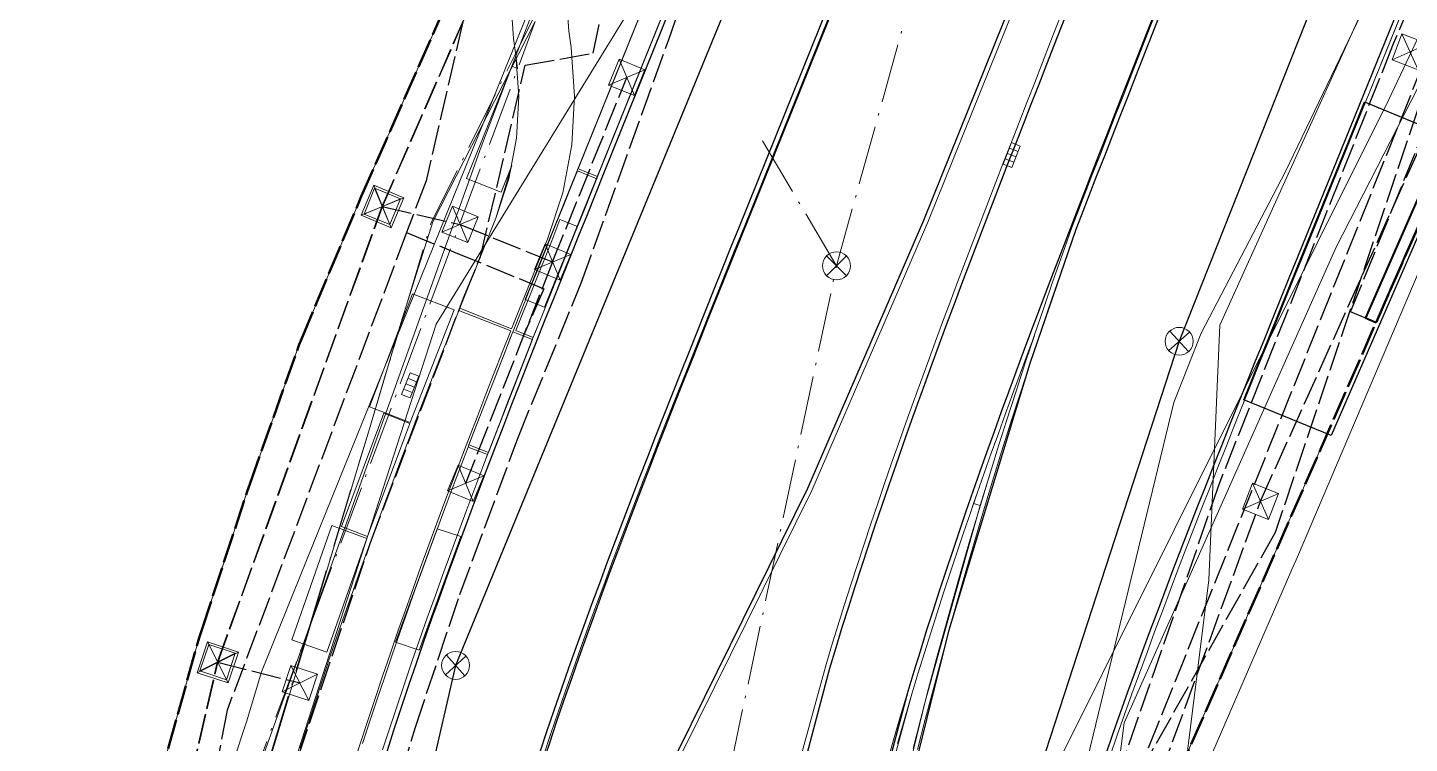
# Model space of a CAD drawing. Header units: metres. Extents: x 105014 to 106600, y 111320 to 118425.
# Drawn here: x 106062.6 to 106122.1, y 115936.3 to 115967.1 of the extents above; entities that cross this region are included whole.
import ezdxf

# ---------------------------------------------------------------- set-up
doc = ezdxf.new("R2010")
doc.units = ezdxf.units.M
doc.linetypes.add('DASHDOT', pattern=[3.556, 2.54, -0.508, 0, -0.508])
doc.linetypes.add('DASHED', pattern=[1.524, 1.27, -0.254])
for name, color, linetype, lineweight in [('00-BASE-LIMITE', 7, 'DASHED', 50), ('00-BASE-UE', 42, 'DASHED', 25), ('10-PAV-CALZADA-BRT', 12, 'CONTINUOUS', 30), ('10-PAV-CALZADA-MIXTA', 8, 'CONTINUOUS', 30), ('10-PAV-CICLORUTA', 76, 'CONTINUOUS', 18), ('10-PAV-PARADERO', 30, 'CONTINUOUS', 30), ('10-PAV-SARDINEL', 252, 'CONTINUOUS', 13), ('20-EP-ZONA-DURA', 253, 'CONTINUOUS', 13), ('20-EP-ZONA-VERDE', 84, 'CONTINUOUS', 13), ('30-RED-ENEL-NODOS', 11, 'CONTINUOUS', 13), ('30-RED-ENEL-PROY', 1, 'DASHED', 25), ('30-RED-ETB-EXIST', 145, 'CONTINUOUS', 13), ('30-RED-ETB-PROY', 5, 'DASHED', 25), ('30-RED-MOVISTAR-CAMARA', 141, 'CONTINUOUS', 13), ('30-RED-MOVISTAR-PROY', 4, 'DASHED', 25), ('30-RED-VANTI-EXIST', 52, 'CONTINUOUS', 13), ('30-RED-VANTI-PROY', 2, 'DASHED', 25), ('30-RED-VANTI-RETIRO', 8, 'DASHDOT', 13), ('35-RH-ACUE-MENOR-EXIST', 151, 'CONTINUOUS', 13), ('35-RH-ACUE-MENOR-PROY', 5, 'DASHED', 25), ('35-RH-PLUV-COLECTOR', 96, 'CONTINUOUS', 30), ('35-RH-PLUV-NODOS', 94, 'CONTINUOUS', 13), ('35-RH-PLUV-RETIRO', 8, 'DASHDOT', 13), ('35-RH-SUDS-ZONAS', 92, 'CONTINUOUS', 20), ('50-EST-MURO-CONTENCION', 34, 'CONTINUOUS', 40), ('50-EST-MURO-EJE', 32, 'DASHED', 25), ('60-PREDIAL-LOTE', 42, 'CONTINUOUS', 13)]:
    doc.layers.add(name, color=color, linetype=linetype, lineweight=lineweight)

# ---------------------------------------------------------------- blocks, each defined once
blk = doc.blocks.new('CAJA_ENEL')
for p, q in [((-0.6, -0.6), (0.6, 0.6)), ((-0.6, 0.6), (0.6, -0.6))]:
    blk.add_line(p, q)
blk.add_lwpolyline([(-0.6, -0.6), (0.6, -0.6), (0.6, 0.6), (-0.6, 0.6)], close=True)
blk = doc.blocks.new('CAM_MOV_CS_276')
for p, q in [((-0.7, -0.7), (0.7, 0.7)), ((-0.7, 0.7), (0.7, -0.7))]:
    blk.add_line(p, q)
blk.add_lwpolyline([(-0.7, -0.7), (0.7, -0.7), (0.7, 0.7), (-0.7, 0.7)], close=True)
blk = doc.blocks.new('SUMIDERO')
for p, q in [((-0.25, -0.2), (-0.25, 0.2)), ((0, -0.2), (0, 0.2)), ((0.25, -0.2), (0.25, 0.2))]:
    blk.add_line(p, q)
blk.add_lwpolyline([(-0.5, -0.2), (0.5, -0.2), (0.5, 0.2), (-0.5, 0.2)], close=True)
blk = doc.blocks.new('POZO_PLUV')
for p, q in [((-0.42, -0.42), (0.42, 0.42)), ((-0.42, 0.42), (0.42, -0.42))]:
    blk.add_line(p, q)
blk.add_circle((0, 0), 0.6)

msp = doc.modelspace()

# ---------------------------------------------------------------- linework, layer by layer
at = {"layer": '00-BASE-LIMITE'}
for points in [[(106132.1661, 115980.7069), (106109.7949, 115929.7165), (106109.0697, 115924.9863), (106107.1679, 115912.0531), (106105.6457, 115901.6329), (106104.5351, 115893.9651)], [(106062.6313, 115898.2489), (106062.9301, 115903.0877), (106062.9839, 115903.9587), (106063.1015, 115905.1367), (106063.6523, 115910.6495), (106063.7807, 115911.5151), (106064.7639, 115918.1403), (106064.8931, 115918.8273), (106064.8951, 115918.8379), (106065.9967, 115924.6947), (106066.1221, 115925.3155), (106066.6501, 115927.9293), (106066.7769, 115928.4613), (106068.1427, 115934.1931), (106068.2655, 115934.6321), (106070.0045, 115940.8433), (106070.1215, 115941.1991), (106072.0759, 115947.1421), (106072.1843, 115947.4481), (106074.3105, 115953.4487), (106074.4111, 115953.6887), (106076.8913, 115959.6041), (106076.9811, 115959.8075), (106080.9231, 115968.7375)]]:
    msp.add_lwpolyline(points, dxfattribs=at)
at = {"layer": '00-BASE-UE'}
for points in [[(106132.1661, 115980.7069), (106109.7949, 115929.7165), (106109.0697, 115924.9863), (106107.1679, 115912.0531), (106105.6457, 115901.6329), (106104.5351, 115893.9651)], [(106062.6313, 115898.2489), (106062.9301, 115903.0877), (106062.9839, 115903.9587), (106063.1015, 115905.1367), (106063.6523, 115910.6495), (106063.7807, 115911.5151), (106064.7639, 115918.1403), (106064.8931, 115918.8273), (106064.8951, 115918.8379), (106065.9967, 115924.6947), (106066.1221, 115925.3155), (106066.6501, 115927.9293), (106066.7769, 115928.4613), (106068.1427, 115934.1931), (106068.2655, 115934.6321), (106070.0045, 115940.8433), (106070.1215, 115941.1991), (106072.0759, 115947.1421), (106072.1843, 115947.4481), (106074.3105, 115953.4487), (106074.4111, 115953.6887), (106076.8913, 115959.6041), (106076.9811, 115959.8075), (106080.9231, 115968.7375)]]:
    msp.add_lwpolyline(points, dxfattribs=at)
at = {"layer": '10-PAV-CALZADA-BRT'}
for points in [[(106084.7771, 115935.4153), (106085.0837, 115936.3393), (106085.3949, 115937.2613), (106085.7099, 115938.1809), (106086.0287, 115939.0987), (106086.3513, 115940.0145), (106086.6775, 115940.9283), (106087.0069, 115941.8401), (106087.3393, 115942.7501), (106087.6747, 115943.6585), (106088.0129, 115944.5649), (106088.3535, 115945.4697), (106088.6965, 115946.3729), (106089.0417, 115947.2747), (106089.3891, 115948.1747), (106089.7381, 115949.0735), (106090.0889, 115949.9709), (106090.4411, 115950.8669), (106090.7947, 115951.7617), (106091.1495, 115952.6553), (106091.5051, 115953.5479), (106091.8609, 115954.4377), (106092.2181, 115955.3287), (106092.5757, 115956.2185), (106092.9335, 115957.1077), (106093.2915, 115957.9961), (106093.6493, 115958.8837), (106106.7909, 115991.4763)], [(106113.2829, 115988.8587), (106101.1573, 115958.7857), (106096.1694, 115947.2644), (106090.6049, 115936.0103), (106087.9031, 115930.358), (106085.6452, 115924.5142), (106083.8448, 115918.5136), (106082.5125, 115912.3921), (106080.9721, 115901.9025), (106080.8673, 115900.9519), (106080.7681, 115900.0007), (106080.6741, 115899.0489)], [(106094.3588, 115929.1052), (106097.1315, 115939.5477), (106097.3975, 115940.4277), (106097.6683, 115941.3063), (106097.9431, 115942.1835), (106098.2225, 115943.0595), (106098.5057, 115943.9341), (106098.7929, 115944.8075), (106099.0839, 115945.6795), (106099.3785, 115946.5505), (106099.6765, 115947.4201), (106099.9779, 115948.2887), (106100.2823, 115949.1561), (106100.5897, 115950.0225), (106100.9001, 115950.8879), (106101.2131, 115951.7525), (106101.5287, 115952.6159), (106101.8465, 115953.4785), (106102.1667, 115954.3403), (106102.4889, 115955.2015), (106102.8129, 115956.0617), (106103.1389, 115956.9213), (106103.4665, 115957.7805), (106103.7955, 115958.6389), (106104.1259, 115959.4969), (106104.4573, 115960.3543), (106104.7899, 115961.2115), (106105.1235, 115962.0681), (106105.4577, 115962.9247), (106105.7925, 115963.7809), (106106.1277, 115964.6369), (106106.4631, 115965.4929), (106106.7989, 115966.3487), (106113.9284, 115984.5251)], [(106117.3135, 115983.5703), (106110.0573, 115965.0707), (106109.7217, 115964.2155), (106109.3867, 115963.3607), (106109.0521, 115962.5063), (106108.7181, 115961.6523), (106108.3851, 115960.7987), (106108.0523, 115959.9435), (106107.7211, 115959.0901), (106107.3913, 115958.2369), (106107.0627, 115957.3837), (106106.7357, 115956.5307), (106106.4103, 115955.6775), (106106.0869, 115954.8243), (106105.7655, 115953.9711), (106105.4461, 115953.1177), (106105.1291, 115952.2641), (106104.8143, 115951.4103), (106104.5023, 115950.5561), (106104.1929, 115949.7015), (106103.8863, 115948.8467), (106103.5829, 115947.9913), (106103.2823, 115947.1355), (106102.9853, 115946.2793), (106102.6917, 115945.4223), (106102.4017, 115944.5649), (106102.1153, 115943.7069), (106101.8329, 115942.8481), (106101.5545, 115941.9887), (106101.2803, 115941.1285), (106101.0105, 115940.2677), (106100.7451, 115939.4061), (106100.4831, 115938.5393), (106097.7678, 115928.3123)]]:
    msp.add_lwpolyline(points, dxfattribs=at)
at = {"layer": '10-PAV-CALZADA-MIXTA'}
for points in [[(106094.3941, 115898.9285), (106094.4955, 115899.8909), (106095.7386, 115909.8456), (106097.3627, 115919.7453), (106099.3655, 115929.5753), (106102.2682, 115941.1893), (106105.7413, 115952.6457), (106107.7275, 115958.4137), (106107.9543, 115958.9999), (106108.2853, 115959.8531), (106108.6181, 115960.7079), (106108.9511, 115961.5613), (106109.2849, 115962.4153), (106109.6195, 115963.2695), (106109.9545, 115964.1241), (106110.2899, 115964.9795), (106121.8467, 115994.4429)], [(106078.0863, 115935.9691), (106078.3959, 115936.9201), (106078.7099, 115937.8683), (106079.0281, 115938.8137), (106079.3503, 115939.7565), (106079.6765, 115940.6969), (106080.0063, 115941.6345), (106080.3395, 115942.5697), (106080.6759, 115943.5023), (106081.0153, 115944.4327), (106081.3575, 115945.3607), (106081.7025, 115946.2863), (106082.0499, 115947.2097), (106082.3997, 115948.1311), (106082.7513, 115949.0503), (106083.1051, 115949.9673), (106083.4603, 115950.8827), (106083.8173, 115951.7959), (106084.1755, 115952.7073), (106084.5347, 115953.6171), (106084.8951, 115954.5251), (106085.2563, 115955.4315), (106085.6169, 115956.3335), (106085.9791, 115957.2373), (106086.3419, 115958.1399), (106086.7045, 115959.0411), (106087.0671, 115959.9409), (106087.4295, 115960.8395), (106100.6241, 115993.5643)], [(106106.4207, 115991.2271), (106093.2261, 115958.5025), (106092.8641, 115957.6051), (106092.5025, 115956.7073), (106092.1411, 115955.8097), (106091.7803, 115954.9117), (106091.4203, 115954.0135), (106091.0611, 115953.1149), (106090.7029, 115952.2159), (106090.3459, 115951.3163), (106089.9903, 115950.4163), (106089.6365, 115949.5155), (106089.2841, 115948.6141), (106088.9339, 115947.7121), (106088.5857, 115946.8091), (106088.2399, 115945.9053), (106087.8965, 115945.0005), (106087.5557, 115944.0947), (106087.2179, 115943.1879), (106086.8829, 115942.2801), (106086.5511, 115941.3709), (106086.2229, 115940.4605), (106085.8981, 115939.5489), (106085.5771, 115938.6359), (106085.2599, 115937.7217), (106084.9469, 115936.8059), (106084.6381, 115935.8887)], [(106128.7491, 115985.5289), (106117.2409, 115957.2037), (106116.8771, 115956.3083), (106116.5139, 115955.4137), (106116.1515, 115954.5201), (106115.7899, 115953.6273), (106115.4295, 115952.7355), (106115.0691, 115951.8411), (106114.7111, 115950.9501), (106114.3547, 115950.0595), (106113.9999, 115949.1697), (106113.6473, 115948.2803), (106113.2965, 115947.3913), (106112.9479, 115946.5025), (106112.6017, 115945.6143), (106112.2581, 115944.7261), (106111.9173, 115943.8383), (106111.5793, 115942.9505), (106111.2441, 115942.0627), (106110.9123, 115941.1751), (106110.5837, 115940.2875), (106110.2587, 115939.3997), (106109.9373, 115938.5119), (106109.6197, 115937.6239), (106109.3061, 115936.7357), (106108.9967, 115935.8473)]]:
    msp.add_lwpolyline(points, dxfattribs=at)
at = {"layer": '10-PAV-CICLORUTA'}
for points in [[(106085.7839, 115968.7053), (106085.9107, 115966.9205), (106086.0079, 115966.2091), (106086.1566, 115964.1207), (106086.0348, 115962.0304), (106085.6444, 115959.9733), (106084.9919, 115957.9837), (106083.4443, 115954.1267), (106082.3289, 115954.5693), (106081.2135, 115955.0121), (106082.7645, 115958.8775), (106083.3203, 115960.5725), (106083.6529, 115962.3249), (106083.7567, 115964.1055), (106083.6299, 115965.8843), (106083.5329, 115966.5957), (106083.3841, 115968.6907)], [(106074.3493, 115936.1025), (106074.6601, 115937.0747), (106074.9755, 115938.0433), (106075.2951, 115939.0085), (106075.6189, 115939.9703), (106075.9465, 115940.9287), (106076.2779, 115941.8839), (106076.6125, 115942.8357), (106076.9507, 115943.7845), (106077.2917, 115944.7301), (106077.6357, 115945.6725), (106077.9821, 115946.6121), (106078.3311, 115947.5487), (106078.6823, 115948.4823), (106079.0357, 115949.4131), (106079.3907, 115950.3411), (106079.7477, 115951.2665), (106080.1059, 115952.1893), (106080.4653, 115953.1095), (106080.8261, 115954.0271), (106081.1767, 115954.9191), (106083.4073, 115954.0337), (106083.4073, 115954.0337), (106083.0591, 115953.1473), (106082.6999, 115952.2337), (106082.3423, 115951.3181), (106081.9859, 115950.4005), (106081.6313, 115949.4805), (106081.2783, 115948.5583), (106080.9275, 115947.6339), (106080.5787, 115946.7071), (106080.2325, 115945.7777), (106079.8887, 115944.8459), (106079.5477, 115943.9117), (106079.2099, 115942.9745), (106078.8751, 115942.0349), (106078.5437, 115941.0925), (106078.2159, 115940.1473), (106077.8917, 115939.1993), (106077.5715, 115938.2483), (106077.2557, 115937.2945), (106076.9443, 115936.3377), (106076.6373, 115935.3777)]]:
    msp.add_lwpolyline(points, dxfattribs=at)
at = {"layer": '10-PAV-PARADERO'}
msp.add_lwpolyline([(106118.697, 115949.5409), (106114.9339, 115951.0695), (106117.2342, 115956.7573), (106119.4583, 115962.2317), (106120.1286, 115963.8813), (106124.2157, 115962.1947), (106123.7132, 115961.0623), (106118.697, 115949.5409)], close=True, dxfattribs=at)
at = {"layer": '10-PAV-SARDINEL'}
for points in [[(106121.661, 115994.517), (106110.1037, 115965.0525), (106109.7683, 115964.1971), (106109.4333, 115963.3425), (106109.0987, 115962.4882), (106108.7648, 115961.6341), (106108.4318, 115960.7806), (106108.0989, 115959.9256), (106107.7678, 115959.0722), (106107.541, 115958.4859), (106107.5394, 115958.4814), (106107.13, 115957.3307), (106106.7266, 115956.1782), (106106.3291, 115955.0236), (106105.9373, 115953.867), (106105.9143, 115953.7981), (106105.6335, 115953.0479), (106105.3167, 115952.1947), (106105.0021, 115951.3414), (106104.6903, 115950.4878), (106104.3811, 115949.6337), (106104.0747, 115948.7795), (106103.7715, 115947.9247), (106103.4712, 115947.0696), (106103.1744, 115946.2142), (106102.8811, 115945.3579), (106102.5913, 115944.5012), (106102.3052, 115943.644), (106102.0231, 115942.7861), (106101.745, 115941.9276), (106101.471, 115941.0683), (106101.2015, 115940.2084), (106100.9364, 115939.3477), (106100.6747, 115938.482), (106100.3535, 115937.396), (106100.0397, 115936.3078)], [(106100.7134, 115936.0944), (106101.0433, 115937.3842), (106101.3803, 115938.6722), (106101.7244, 115939.9584), (106102.0755, 115941.2426), (106102.4337, 115942.5249), (106102.7989, 115943.8052), (106103.1711, 115945.0835), (106103.5503, 115946.3597), (106103.9366, 115947.6338), (106104.3298, 115948.9058), (106104.7301, 115950.1756), (106105.1373, 115951.4431), (106105.5514, 115952.7084), (106105.9373, 115953.867), (106106.3291, 115955.0236), (106106.7266, 115956.1782), (106107.13, 115957.3307), (106107.5394, 115958.4814), (106107.541, 115958.4859), (106107.7678, 115959.0722), (106108.0989, 115959.9256), (106108.4318, 115960.7806), (106108.7648, 115961.6341), (106109.0987, 115962.4882), (106109.4333, 115963.3425), (106109.7683, 115964.1971), (106110.1037, 115965.0525), (106121.661, 115994.517)], [(106121.8467, 115994.4429), (106110.2899, 115964.9795), (106109.9545, 115964.1241), (106109.6195, 115963.2695), (106109.2849, 115962.4153), (106108.9511, 115961.5613), (106108.6181, 115960.7079), (106108.2853, 115959.8531), (106107.9543, 115958.9999), (106107.7275, 115958.4137), (106107.3186, 115957.2641), (106106.9155, 115956.1125), (106106.5183, 115954.9589), (106106.1269, 115953.8033), (106105.7413, 115952.6457), (106105.3275, 115951.3814), (106104.9206, 115950.1149), (106104.5207, 115948.8462), (106104.1278, 115947.5752), (106103.7419, 115946.3022), (106103.3629, 115945.027), (106102.991, 115943.7498), (106102.6261, 115942.4705), (106102.2682, 115941.1893), (106101.9174, 115939.9061), (106101.5736, 115938.6211), (106101.2369, 115937.3341), (106100.9072, 115936.0453)], [(106077.896, 115936.0305), (106078.2059, 115936.9825), (106078.5202, 115937.9317), (106078.8387, 115938.878), (106079.1612, 115939.8216), (106079.4877, 115940.7629), (106079.8178, 115941.7013), (106080.1513, 115942.6372), (106080.4879, 115943.5706), (106080.8276, 115944.5016), (106081.17, 115945.4303), (106081.5152, 115946.3565), (106081.8628, 115947.2804), (106082.2128, 115948.2024), (106082.5646, 115949.1221), (106082.9186, 115950.0395), (106083.2739, 115950.9553), (106083.6311, 115951.8689), (106083.9895, 115952.7806), (106084.3488, 115953.6907), (106084.7093, 115954.599), (106085.0706, 115955.5056), (106085.4313, 115956.4078), (106085.7935, 115957.3118), (106086.1564, 115958.2146), (106086.519, 115959.1159), (106086.8816, 115960.0157), (106087.244, 115960.9143), (106100.4386, 115993.6391)], [(106100.6241, 115993.5643), (106087.4295, 115960.8395), (106087.0671, 115959.9409), (106086.7045, 115959.0411), (106086.3419, 115958.1399), (106085.9791, 115957.2373), (106085.6169, 115956.3335), (106085.2563, 115955.4315), (106084.8951, 115954.5251), (106084.5347, 115953.6171), (106084.1755, 115952.7073), (106083.8173, 115951.7959), (106083.4603, 115950.8827), (106083.1051, 115949.9673), (106082.7513, 115949.0503), (106082.3997, 115948.1311), (106082.0499, 115947.2097), (106081.7025, 115946.2863), (106081.3575, 115945.3607), (106081.0153, 115944.4327), (106080.6759, 115943.5023), (106080.3395, 115942.5697), (106080.0063, 115941.6345), (106079.6765, 115940.6969), (106079.3503, 115939.7565), (106079.0281, 115938.8137), (106078.7099, 115937.8683), (106078.3959, 115936.9201), (106078.0863, 115935.9691)], [(106106.7909, 115991.4763), (106093.6493, 115958.8837), (106093.2915, 115957.9961), (106092.9335, 115957.1077), (106092.5757, 115956.2185), (106092.2181, 115955.3287), (106091.8609, 115954.4377), (106091.5051, 115953.5479), (106091.1495, 115952.6553), (106090.7947, 115951.7617), (106090.4411, 115950.8669), (106090.0889, 115949.9709), (106089.7381, 115949.0735), (106089.3891, 115948.1747), (106089.0417, 115947.2747), (106088.6965, 115946.3729), (106088.3535, 115945.4697), (106088.0129, 115944.5649), (106087.6747, 115943.6585), (106087.3393, 115942.7501), (106087.0069, 115941.8401), (106086.6775, 115940.9283), (106086.3513, 115940.0145), (106086.0287, 115939.0987), (106085.7099, 115938.1809), (106085.3949, 115937.2613), (106085.0837, 115936.3393), (106084.7771, 115935.4153)], [(106084.6381, 115935.8887), (106084.9469, 115936.8059), (106085.2599, 115937.7217), (106085.5771, 115938.6359), (106085.8981, 115939.5489), (106086.2229, 115940.4605), (106086.5511, 115941.3709), (106086.8829, 115942.2801), (106087.2179, 115943.1879), (106087.5557, 115944.0947), (106087.8965, 115945.0005), (106088.2399, 115945.9053), (106088.5857, 115946.8091), (106088.9339, 115947.7121), (106089.2841, 115948.6141), (106089.6365, 115949.5155), (106089.9903, 115950.4163), (106090.3459, 115951.3163), (106090.7029, 115952.2159), (106091.0611, 115953.1149), (106091.4203, 115954.0135), (106091.7803, 115954.9117), (106092.1411, 115955.8097), (106092.5025, 115956.7073), (106092.8641, 115957.6051), (106093.2261, 115958.5025), (106106.4207, 115991.2271)], [(106084.8278, 115935.8254), (106085.1363, 115936.7417), (106085.449, 115937.6566), (106085.7659, 115938.57), (106086.0867, 115939.4822), (106086.4112, 115940.3931), (106086.7391, 115941.3027), (106087.0707, 115942.2112), (106087.4054, 115943.1184), (106087.743, 115944.0246), (106088.0836, 115944.9298), (106088.4268, 115945.8341), (106088.7724, 115946.7374), (106089.1204, 115947.6399), (106089.4705, 115948.5415), (106089.8228, 115949.4426), (106090.1764, 115950.343), (106090.5319, 115951.2427), (106090.8888, 115952.142), (106091.2469, 115953.0408), (106091.606, 115953.9392), (106091.9659, 115954.8372), (106092.3267, 115955.7351), (106092.688, 115956.6326), (106093.0496, 115957.5304), (106093.4116, 115958.4277), (106106.6062, 115991.1523)], [(106106.6062, 115991.1523), (106093.4116, 115958.4277), (106093.0496, 115957.5304), (106092.688, 115956.6326), (106092.3267, 115955.7351), (106091.9659, 115954.8372), (106091.606, 115953.9392), (106091.2469, 115953.0408), (106090.8888, 115952.142), (106090.5319, 115951.2427), (106090.1764, 115950.343), (106089.8228, 115949.4426), (106089.4705, 115948.5415), (106089.1204, 115947.6399), (106088.7724, 115946.7374), (106088.4268, 115945.8341), (106088.0836, 115944.9298), (106087.743, 115944.0246), (106087.4054, 115943.1184), (106087.0707, 115942.2112), (106086.7391, 115941.3027), (106086.4112, 115940.3931), (106086.0867, 115939.4822), (106085.7659, 115938.57), (106085.449, 115937.6566), (106085.1363, 115936.7417), (106084.8278, 115935.8254)], [(106108.9967, 115935.8473), (106109.3061, 115936.7357), (106109.6197, 115937.6239), (106109.9373, 115938.5119), (106110.2587, 115939.3997), (106110.5837, 115940.2875), (106110.9123, 115941.1751), (106111.2441, 115942.0627), (106111.5793, 115942.9505), (106111.9173, 115943.8383), (106112.2581, 115944.7261), (106112.6017, 115945.6143), (106112.9479, 115946.5025), (106113.2965, 115947.3913), (106113.6473, 115948.2803), (106113.9999, 115949.1697), (106114.3547, 115950.0595), (106114.7111, 115950.9501), (106115.0691, 115951.8411), (106115.4295, 115952.7355), (106115.7899, 115953.6273), (106116.1515, 115954.5201), (106116.5139, 115955.4137), (106116.8771, 115956.3083), (106117.2409, 115957.2037), (106128.7491, 115985.5289)], [(106128.934, 115985.4526), (106117.4262, 115957.1284), (106117.0624, 115956.2331), (106116.6992, 115955.3385), (106116.3369, 115954.445), (106115.9753, 115953.5523), (106115.615, 115952.6607), (106115.2547, 115951.7665), (106114.8968, 115950.8757), (106114.5405, 115949.9853), (106114.1858, 115949.0958), (106113.8333, 115948.2068), (106113.4826, 115947.3181), (106113.1342, 115946.4297), (106112.7881, 115945.5419), (106112.4447, 115944.6542), (106112.1041, 115943.7669), (106111.7663, 115942.8796), (106111.4313, 115941.9924), (106111.0998, 115941.1054), (106110.7714, 115940.2184), (106110.4467, 115939.3313), (106110.1255, 115938.4442), (106109.8082, 115937.5569), (106109.4949, 115936.6695), (106109.1858, 115935.7819)], [(106099.5403, 115935.2709), (106099.8473, 115936.3625), (106100.1615, 115937.452), (106100.4831, 115938.5393), (106100.7451, 115939.4061), (106101.0105, 115940.2677), (106101.2803, 115941.1285), (106101.5545, 115941.9887), (106101.8329, 115942.8481), (106102.1153, 115943.7069), (106102.4017, 115944.5649), (106102.6917, 115945.4223), (106102.9853, 115946.2793), (106103.2823, 115947.1355), (106103.5829, 115947.9913), (106103.8863, 115948.8467), (106104.1929, 115949.7015), (106104.5023, 115950.5561), (106104.8143, 115951.4103), (106105.1291, 115952.2641), (106105.4461, 115953.1177), (106105.7655, 115953.9711), (106106.0869, 115954.8243), (106106.4103, 115955.6775), (106106.7357, 115956.5307), (106107.0627, 115957.3837), (106107.3913, 115958.2369), (106107.7211, 115959.0901), (106108.0523, 115959.9435), (106108.3851, 115960.7987), (106108.7181, 115961.6523), (106109.0521, 115962.5063), (106109.3867, 115963.3607), (106109.7217, 115964.2155), (106110.0573, 115965.0707), (106117.3135, 115983.5703)]]:
    msp.add_lwpolyline(points, dxfattribs=at)
at = {"layer": '20-EP-ZONA-DURA'}
for points in [[(106132.1661, 115980.7069), (106124.0705, 115962.2546), (106120.1639, 115963.8667), (106122.5379, 115969.7099)], [(106090.8561, 115972.272), (106086.3117, 115961.0026), (106087.1447, 115960.6679), (106087.1059, 115960.5736), (106086.2722, 115960.9111), (106086.0469, 115960.3519), (106085.6841, 115959.4517), (106085.3211, 115958.5499), (106084.9581, 115957.6465), (106084.5953, 115956.7417), (106084.2347, 115955.8393), (106083.8729, 115954.9315), (106083.5121, 115954.0221), (106083.5012, 115953.9959), (106083.3757, 115953.6769), (106083.1521, 115953.1107), (106083.0473, 115952.8443), (106082.7931, 115952.1973), (106082.4353, 115951.2819), (106082.0791, 115950.3643), (106081.725, 115949.4445), (106081.6966, 115949.3719), (106081.6069, 115949.1389), (106081.5717, 115949.0453), (106081.3717, 115948.5229), (106081.0209, 115947.5985), (106080.6725, 115946.6719), (106080.3263, 115945.7431), (106079.9825, 115944.8115), (106079.6419, 115943.8775), (106079.3041, 115942.9409), (106078.9693, 115942.0015), (106078.6381, 115941.0595), (106078.3103, 115940.1147), (106077.9863, 115939.1671), (106077.6665, 115938.2167), (106077.3507, 115937.2633), (106077.0393, 115936.3069)], [(106062.6313, 115898.2489), (106062.9301, 115903.0877), (106062.9839, 115903.9587), (106063.1015, 115905.1367), (106063.6523, 115910.6495), (106063.7807, 115911.5151), (106064.7639, 115918.1403), (106064.8931, 115918.8273), (106064.8951, 115918.8379), (106065.9967, 115924.6947), (106066.1221, 115925.3155), (106066.6501, 115927.9293), (106066.7769, 115928.4613), (106068.1427, 115934.1931), (106068.2655, 115934.6321), (106070.0045, 115940.8433), (106070.1215, 115941.1991), (106072.0759, 115947.1421), (106072.1843, 115947.4481), (106074.3105, 115953.4487), (106074.4111, 115953.6887), (106076.8913, 115959.6041), (106076.9811, 115959.8075), (106080.9231, 115968.7375)], [(106083.3841, 115968.6911), (106083.5329, 115966.5957), (106083.6299, 115965.8843), (106083.6954, 115965.3137), (106083.4507, 115965.4123), (106081.5071, 115960.5891), (106082.9907, 115959.9913), (106083.4531, 115961.1383), (106082.7645, 115958.8775), (106081.2135, 115955.0121), (106082.3289, 115954.5693), (106083.4443, 115954.1267), (106084.9919, 115957.9837), (106085.6444, 115959.9732), (106086.0348, 115962.0303), (106086.1566, 115964.1206), (106086.0079, 115966.2091), (106085.9107, 115966.9205), (106085.7852, 115968.5899)], [(106076.6373, 115935.3777), (106076.9443, 115936.3377), (106077.2557, 115937.2945), (106077.5715, 115938.2483), (106077.8917, 115939.1993), (106078.2159, 115940.1473), (106078.5437, 115941.0925), (106078.8751, 115942.0349), (106079.2099, 115942.9745), (106079.5477, 115943.9117), (106079.8887, 115944.8459), (106080.2325, 115945.7777), (106080.5787, 115946.7071), (106080.9275, 115947.6339), (106081.2783, 115948.5583), (106081.6313, 115949.4805), (106081.9859, 115950.4005), (106082.3423, 115951.3181), (106082.6999, 115952.2337), (106083.0591, 115953.1473), (106083.4073, 115954.0337), (106081.1767, 115954.9191), (106080.8261, 115954.0271), (106080.4653, 115953.1095), (106080.1059, 115952.1893), (106079.7477, 115951.2665), (106079.3907, 115950.3411), (106079.3907, 115950.3411), (106079.0357, 115949.4131), (106078.6823, 115948.4823), (106078.3311, 115947.5487), (106077.9821, 115946.6121), (106077.6357, 115945.6725), (106077.2917, 115944.7301), (106076.9507, 115943.7845), (106076.6125, 115942.8357), (106076.2779, 115941.8839), (106075.9465, 115940.9287), (106075.6189, 115939.9703), (106075.2951, 115939.0085), (106074.9755, 115938.0433), (106074.6601, 115937.0747), (106074.3493, 115936.1025)], [(106109.1858, 115935.7819), (106109.4949, 115936.6695), (106109.8082, 115937.5569), (106110.1255, 115938.4442), (106110.4467, 115939.3313), (106110.7714, 115940.2184), (106111.0998, 115941.1054), (106111.4313, 115941.9924), (106111.7663, 115942.8796), (106112.1041, 115943.7669), (106112.4447, 115944.6542), (106112.7881, 115945.5419), (106113.1342, 115946.4297), (106113.4826, 115947.3181), (106113.8333, 115948.2068), (106114.1858, 115949.0958), (106114.5405, 115949.9853), (106114.8968, 115950.8757), (106114.9689, 115951.0553), (106118.5235, 115949.6114), (106109.7949, 115929.7165)]]:
    msp.add_lwpolyline(points, dxfattribs=at)
for points in [[(106077.3279, 115950.7765), (106079.0841, 115950.1043), (106080.9741, 115954.9487), (106079.1869, 115955.6329), (106077.3279, 115950.7765)], [(106103.9366, 115947.6338), (106103.6011, 115946.5289), (106103.3137, 115946.6155), (106103.4712, 115947.0696), (106103.7715, 115947.9247), (106104.0747, 115948.7795), (106104.3811, 115949.6337), (106104.6903, 115950.4878), (106105.0021, 115951.3414), (106105.3167, 115952.1947), (106105.6335, 115953.0479), (106105.9143, 115953.7981), (106105.5514, 115952.7084), (106105.1373, 115951.4431), (106104.7301, 115950.1756), (106104.3298, 115948.9058), (106103.9366, 115947.6338)], [(106076.1295, 115945.6269), (106077.2527, 115945.2065), (106079.0669, 115950.0563), (106077.9515, 115950.4971), (106076.1295, 115945.6269)], [(106077.2175, 115945.1129), (106075.7197, 115945.6733), (106073.9911, 115940.7691), (106075.4989, 115940.2377), (106077.2175, 115945.1129)]]:
    msp.add_lwpolyline(points, close=True, dxfattribs=at)
at = {"layer": '20-EP-ZONA-VERDE'}
for points in [[(106122.0265, 116005.7187), (106106.6127, 115966.4217), (106106.2771, 115965.5659), (106105.9415, 115964.7099), (106105.6061, 115963.8537), (106105.2713, 115962.9973), (106104.9371, 115962.1407), (106104.6035, 115961.2839), (106104.2709, 115960.4265), (106103.9393, 115959.5689), (106103.6089, 115958.7107), (106103.2797, 115957.8519), (106102.9519, 115956.9925), (106102.6259, 115956.1325), (106102.3017, 115955.2717), (106101.9793, 115954.4103), (106101.6589, 115953.5479), (106101.3409, 115952.6849), (106101.0251, 115951.8207), (106100.7119, 115950.9557), (106100.4015, 115950.0897), (106100.0937, 115949.2227), (106099.7889, 115948.3547), (106099.4875, 115947.4853), (106099.1891, 115946.6149), (106098.8943, 115945.7433), (106098.6031, 115944.8703), (106098.3155, 115943.9961), (106098.0319, 115943.1207), (106097.7525, 115942.2439), (106097.4771, 115941.3657), (106097.2063, 115940.4861), (106096.9399, 115939.6053), (106094.7962, 115931.7802)], [(106080.8733, 115899.0299), (106080.9671, 115899.9805), (106081.0663, 115900.9305), (106081.1709, 115901.8803), (106082.7095, 115912.3569), (106084.0384, 115918.4634), (106085.8344, 115924.4492), (106088.0867, 115930.2787), (106090.7819, 115935.9171), (106096.3509, 115947.1803), (106101.3429, 115958.7109), (106113.4685, 115988.7839)], [(106077.0393, 115936.3069), (106077.3507, 115937.2633), (106077.6665, 115938.2167), (106077.9863, 115939.1671), (106078.3103, 115940.1147), (106078.6381, 115941.0595), (106078.9693, 115942.0015), (106079.3041, 115942.9409), (106079.6419, 115943.8775), (106079.9825, 115944.8115), (106080.3263, 115945.7431), (106080.6725, 115946.6719), (106081.0209, 115947.5985), (106081.3717, 115948.5229), (106081.5717, 115949.0453), (106082.4123, 115948.7237), (106082.4123, 115948.7237), (106082.2127, 115948.2023), (106081.8629, 115947.2805), (106081.5153, 115946.3565), (106081.1701, 115945.4301), (106080.8275, 115944.5015), (106080.4879, 115943.5705), (106080.1511, 115942.6371), (106079.8177, 115941.7013), (106079.4877, 115940.7627), (106079.1613, 115939.8217), (106078.8387, 115938.8779), (106078.5201, 115937.9317), (106078.2057, 115936.9825), (106077.8959, 115936.0305)], [(106098.5804, 115930.8363), (106100.6747, 115938.4817), (106100.9365, 115939.3477), (106101.2015, 115940.2085), (106101.4711, 115941.0683), (106101.7449, 115941.9275), (106102.0231, 115942.7861), (106102.3053, 115943.6439), (106102.5913, 115944.5013), (106102.8811, 115945.3579), (106103.1745, 115946.2141), (106103.3137, 115946.6155), (106103.6011, 115946.5289), (106103.6011, 115946.5289), (106101.2332, 115938.1139), (106099.1703, 115929.6189)]]:
    msp.add_lwpolyline(points, dxfattribs=at)
for points in [[(106086.2783, 115958.5177), (106086.1563, 115958.2145), (106085.7935, 115957.3119), (106085.4311, 115956.4077), (106085.0705, 115955.5057), (106084.7093, 115954.5989), (106084.3753, 115953.7573), (106083.6301, 115954.0529), (106085.1775, 115957.9093), (106085.5135, 115958.8249), (106086.2783, 115958.5177)], [(106080.9741, 115954.9487), (106079.0841, 115950.1043), (106077.3279, 115950.7765), (106079.1869, 115955.6329), (106080.9741, 115954.9487)], [(106084.3373, 115953.6647), (106082.4479, 115948.8171), (106081.6059, 115949.1393), (106083.5003, 115953.9963), (106084.3373, 115953.6647)], [(106079.0669, 115950.0563), (106077.2527, 115945.2065), (106076.1295, 115945.6269), (106077.9515, 115950.4971), (106079.0669, 115950.0563)], [(106077.2175, 115945.1129), (106075.4989, 115940.2377), (106073.9911, 115940.7691), (106075.7197, 115945.6733), (106077.2175, 115945.1129)]]:
    msp.add_lwpolyline(points, close=True, dxfattribs=at)
at = {"layer": '30-RED-ENEL-PROY'}
for points in [[(106077.8817, 115959.3885), (106094.8731, 115998.2559)], [(106115.6527, 115946.7187), (106124.0315, 115965.2837)], [(106085.2073, 115957.0009), (106088.4001, 115964.9265)], [(106070.8011, 115939.8075), (106077.8817, 115959.3885)], [(106077.8817, 115959.3885), (106081.2297, 115958.6097)], [(106081.2297, 115958.6097), (106085.2073, 115957.0009)], [(106085.2073, 115957.0009), (106081.4673, 115947.4855)], [(106108.2045, 115926.3569), (106115.6527, 115946.7187)], [(106065.8853, 115918.5055), (106070.8011, 115939.8075)], [(106070.8011, 115939.8075), (106074.3411, 115938.9105)]]:
    msp.add_lwpolyline(points, dxfattribs=at)
at = {"layer": '30-RED-ETB-EXIST'}
for points in [[(106065.611, 115906.283), (106066.869, 115917.103), (106069.659, 115930.046), (106072.06, 115937.279), (106072.685, 115939.39), (106088.084, 115977.453), (106088.596, 115978.549), (106102.275, 116010.72), (106102.377, 116011.251), (106102.49, 116011.262), (106102.957, 116011.283), (106138.557, 116002.215), (106139.138, 116002.01)], [(106105.61, 115932.557), (106105.781, 115933.149), (106121.172, 115963.976), (106130.069, 115982.799), (106131.476, 115985.683), (106130.852, 115985.987)]]:
    msp.add_lwpolyline(points, dxfattribs=at)
at = {"layer": '30-RED-ETB-PROY'}
msp.add_lwpolyline([(106109.078, 115931.365), (106109.136, 115931.882), (106130.642, 115985.386), (106130.852, 115985.987)], dxfattribs=at)
at = {"layer": '30-RED-MOVISTAR-PROY'}
for points in [[(106077.8905, 115959.3835), (106094.8817, 115998.2627)], [(106070.8123, 115939.7931), (106077.8905, 115959.3835)], [(106065.8929, 115918.4931), (106070.8123, 115939.7931)]]:
    msp.add_lwpolyline(points, dxfattribs=at)
at = {"layer": '30-RED-VANTI-EXIST'}
for points in [[(106094.7525, 115988.7705), (106092.6485, 115989.3813), (106083.8197, 115966.3473)], [(106083.4023, 115965.2583), (106084.4649, 115967.3325)], [(106083.8197, 115966.3473), (106083.4023, 115965.2583)], [(106083.4023, 115965.2583), (106082.1321, 115961.9443), (106074.8942, 115941.7407)], [(106078.909, 115955.0989), (106080.0573, 115958.7289), (106083.4023, 115965.2583)], [(106077.327, 115949.827), (106078.6783, 115954.3697), (106078.909, 115955.0989)], [(106074.8942, 115941.7407), (106076.8247, 115948.1377), (106077.327, 115949.827)], [(106072.038, 115932.4195), (106073.2903, 115936.4261), (106074.8179, 115941.4881)], [(106074.8942, 115941.7407), (106074.7352, 115941.297)], [(106074.8179, 115941.4881), (106074.8942, 115941.7407)], [(106074.7352, 115941.297), (106074.4636, 115940.5389)], [(106074.4636, 115940.5389), (106070.8801, 115930.5361), (106070.5368, 115927.6576)]]:
    msp.add_lwpolyline(points, dxfattribs=at)
at = {"layer": '30-RED-VANTI-PROY'}
for points in [[(106068.8418, 115913.4472), (106069.6233, 115917.5169), (106071.3069, 115925.1453), (106074.2599, 115935.7247), (106077.3609, 115944.9073), (106081.4011, 115955.5165), (106082.1141, 115957.2347), (106084.0217, 115965.4585), (106086.9461, 115965.9647), (106087.9353, 115970.7267), (106093.7857, 115985.2911), (106094.8639, 115987.7597), (106102.1563, 115999.8591)], [(106090.1998, 115966.5617), (106091.2811, 115969.5759), (106092.2747, 115971.8907)], [(106081.2193, 115942.7073), (106083.7232, 115949.4636), (106086.4577, 115956.1299), (106090.1998, 115966.5617)], [(106079.3074, 115937.0062), (106081.2193, 115942.7073)], [(106072.144, 115906.8894), (106072.3691, 115908.5649), (106074.2394, 115918.1496), (106076.5539, 115927.6369), (106079.3074, 115937.0062)]]:
    msp.add_lwpolyline(points, dxfattribs=at)
at = {"layer": '30-RED-VANTI-RETIRO'}
for points in [[(106083.8197, 115966.3473), (106084.917, 115968.5437)], [(106074.8179, 115941.4881), (106084.4649, 115967.3325)], [(106078.909, 115955.0989), (106079.9753, 115958.6521), (106083.8197, 115966.3473)], [(106077.327, 115949.827), (106078.909, 115955.0989)], [(106074.7352, 115941.297), (106077.327, 115949.827)], [(106074.6854, 115941.133), (106074.8179, 115941.4881)], [(106072.038, 115932.4195), (106074.6854, 115941.133)], [(106074.4636, 115940.5389), (106074.6854, 115941.133)], [(106074.6854, 115941.133), (106074.7352, 115941.297)], [(106070.3309, 115927.0217), (106070.7499, 115930.5897), (106074.4636, 115940.5389)]]:
    msp.add_lwpolyline(points, dxfattribs=at)
at = {"layer": '35-RH-ACUE-MENOR-EXIST'}
for points in [[(106150.5, 116332.35), (106150.14, 116318.2), (106150.09, 116316.36), (106149.21, 116281.69), (106150.3, 116221.11), (106151.4, 116196.3), (106150.67, 116172.94), (106149.94, 116124.77), (106151.4, 116078.06), (106149.21, 116035), (106145.19, 116011.65), (106138.26, 115994.13), (106126.21, 115971.87), (106118.91, 115957.64), (106109.79, 115937.2), (106106.5, 115911.66), (106102.51, 115884.52), (106100.5346, 115872.3744), (106099.41, 115865.46), (106097.31, 115828.21), (106095.13, 115790.53)], [(106109.2733, 116014.5933), (106106.9262, 116002.6385), (106096.607, 115980.9661), (106080.2, 115954.32), (106071.66, 115927.92), (106068.28, 115903.73), (106068.08, 115882.81)], [(106100.2853, 115897.7849), (106101.4176, 115906.8868), (106104.6108, 115921.5177), (106108.1102, 115935.2477), (106111.9206, 115950.9588), (106113.1043, 115953.9414), (106116.7158, 115960.8632), (106121.9652, 115971.765), (106129.649, 115987.8484), (106133.3029, 115995.7676), (106134.1264, 115998.8016), (106134.9498, 116004.6124), (106135.2069, 116011.0642)]]:
    msp.add_lwpolyline(points, dxfattribs=at)
at = {"layer": '35-RH-ACUE-MENOR-PROY'}
for points in [[(106101.9601, 116029.6154), (106103.2788, 116029.3558), (106104.995, 116030.5519), (106107.4213, 116030.0936), (106107.1606, 116029.142), (106103.7073, 116016.5797), (106103.2541, 116015.0594), (106101.0492, 116009.5653), (106100.5034, 116008.243), (106099.9233, 116006.8374), (106095.4326, 115995.9567), (106091.047, 115990.4283), (106082.0303, 115970.2805), (106079.7648, 115960.4824), (106078.9301, 115958.263), (106071.2102, 115937.7365), (106064.8852, 115904.696), (106064.2115, 115881.9924)], [(106143.6468, 116019.898), (106138.6325, 116006.738), (106130.1258, 115987.2583), (106127.8559, 115982.1547), (106123.2702, 115970.949), (106121.3317, 115966.2984), (106113.8929, 115947.5155), (106108.8703, 115933.0414), (106106.9348, 115927.6043), (106106.3594, 115925.2253), (106105.9856, 115919.4692), (106103.389, 115903.84), (106101.4948, 115884.6777)], [(106139.1326, 116006.6247), (106130.4709, 115983.503), (106122.4465, 115963.6445), (106116.2855, 115945.3795), (106109.1093, 115932.6728), (106106.8549, 115925.1389), (106106.4829, 115919.4119), (106103.885, 115903.7744), (106101.987, 115884.5739)], [(106078.9301, 115958.263), (106080.9512, 115957.4361), (106084.8295, 115955.8495), (106083.9625, 115953.8349)]]:
    msp.add_lwpolyline(points, dxfattribs=at)
at = {"layer": '35-RH-PLUV-COLECTOR'}
for points in [[(106125.6024, 115987.501), (106112.155, 115953.59)], [(106125.6024, 115987.501), (106112.155, 115953.59)], [(106092.9022, 115968.5149), (106081.0368, 115939.6638)], [(106092.9022, 115968.5149), (106081.0368, 115939.6638)], [(106112.155, 115953.59), (106102.4484, 115923.8063)], [(106112.155, 115953.59), (106102.4484, 115923.8063)], [(106081.0368, 115939.6638), (106072.8297, 115904.0868)], [(106081.0368, 115939.6638), (106072.8297, 115904.0868)]]:
    msp.add_lwpolyline(points, dxfattribs=at)
at = {"layer": '35-RH-PLUV-RETIRO'}
for points in [[(106094.2304, 115962.2063), (106097.418, 115956.833), (106119.5138, 116036.3348)], [(106083.0106, 115888.7846), (106097.418, 115956.833)]]:
    msp.add_lwpolyline(points, dxfattribs=at)
at = {"layer": '35-RH-SUDS-ZONAS'}
for points in [[(106091.5544, 115971.6421), (106084.8645, 115955.05), (106084.0298, 115955.3865), (106090.7198, 115971.9786), (106091.5544, 115971.6421)], [(106077.2526, 115945.2066), (106076.1294, 115945.6267), (106077.9514, 115950.4971), (106079.0669, 115950.0563), (106077.2526, 115945.2066)], [(106079.4679, 115940.3212), (106078.4506, 115940.6573), (106080.2489, 115945.5364), (106081.2667, 115945.2), (106079.4679, 115940.3212)]]:
    msp.add_lwpolyline(points, close=True, dxfattribs=at)
at = {"layer": '50-EST-MURO-CONTENCION'}
msp.add_lwpolyline([(106120.626, 115954.4038), (106132.166, 115980.7068), (106132.2842, 115981.1484), (106132.785, 115981.8433), (106132.3083, 115982.037), (106131.8249, 115981.3663), (106131.6928, 115980.8728), (106120.1626, 115954.592), (106120.626, 115954.4038)], close=True, dxfattribs=at)
at = {"layer": '50-EST-MURO-EJE'}
msp.add_lwpolyline([(106119.5282, 115954.8496), (106130.8149, 115982.6437), (106132.785, 115981.8433), (106132.2842, 115981.1484), (106132.166, 115980.7068), (106120.626, 115954.4038), (106119.5285, 115954.8494)], dxfattribs=at)
at = {"layer": '60-PREDIAL-LOTE'}
msp.add_lwpolyline([(106117.0051, 115943.7787), (106112.0684, 115932.4203), (106113.4278, 115943.3367), (106113.9093, 115954.2868), (106140.2633, 116012.4952), (106142.3735, 116020.392), (106148.4814, 116018.7599), (106153.5996, 116017.7974), (106150.4138, 116009.6161), (106147.2195, 116005.5598), (106151.7777, 116000.5527), (106141.4484, 115991.5655), (106135.7904, 115984.3973), (106133.3477, 115980.5739), (106131.8692, 115977.8707), (106130.2908, 115974.9849), (106117.2379, 115944.3225), (106117.0051, 115943.7787)], close=True, dxfattribs=at)

# ---------------------------------------------------------------- block references
at = {"layer": '30-RED-ENEL-NODOS'}
for p, rotation in [((106122.082, 115966.0265), 69.2), ((106088.3999, 115964.9265), 67.9), ((106077.8816, 115959.3884), 67.8), ((106081.2295, 115958.6096), 68), ((106085.2072, 115957.0008), 67.5), ((106081.4672, 115947.4854), 67.6), ((106115.6527, 115946.7186), 68.5), ((106070.801, 115939.8074), 71.5), ((106074.3411, 115938.9105), 71.9)]:
    msp.add_blockref('CAJA_ENEL', p, dxfattribs=dict(at, rotation=rotation))
at = {"layer": '30-RED-MOVISTAR-CAMARA'}
for p, rotation in [((106077.8904, 115959.3835), 67.3), ((106070.8122, 115939.793), 71.7)]:
    msp.add_blockref('CAM_MOV_CS_276', p, dxfattribs=dict(at, rotation=rotation))
at = {"layer": '35-RH-PLUV-NODOS'}
for name, p, rotation in [('SUMIDERO', (106104.9516, 115961.5897), 68.4), ('SUMIDERO', (106104.9516, 115961.5897), 68.4), ('SUMIDERO', (106104.9516, 115961.5897), 68.4), ('POZO_PLUV', (106112.155, 115953.59), 267), ('POZO_PLUV', (106112.155, 115953.59), 267), ('SUMIDERO', (106079.0816, 115951.6953), 248.4), ('POZO_PLUV', (106081.0368, 115939.6638), 267), ('POZO_PLUV', (106081.0368, 115939.6638), 267)]:
    msp.add_blockref(name, p, dxfattribs=dict(at, rotation=rotation))
msp.add_blockref('POZO_PLUV', (106097.418, 115956.833), dxfattribs=at)

doc.saveas('drawing.dxf')
